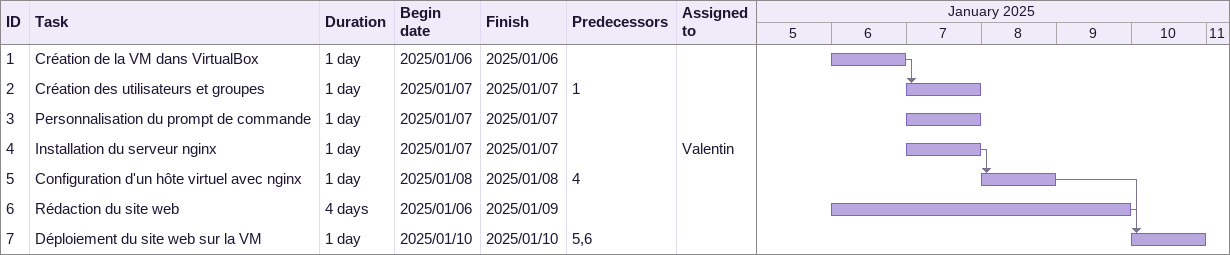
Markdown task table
| ID | Task | Duration | Start | Finish | Predecessors | Resources |
|---|---|---|---|---|---|---|
| 1 | Création de la VM dans VirtualBox | 1d | 2025-01-06 | 2025-01-06 |  |  |
| 2 | Création des utilisateurs et groupes | 1d | 2025-01-07 | 2025-01-07 | 1 |  |
| 3 | Personnalisation du prompt de commande | 1d | 2025-01-07 | 2025-01-07 |  |  |
| 4 | Installation du serveur nginx | 1d | 2025-01-07 | 2025-01-07 |  | Valentin |
| 5 | Configuration d'un hôte virtuel avec nginx | 1d | 2025-01-08 | 2025-01-08 | 4 |  |
| 6 | Rédaction du site web | 4d | 2025-01-06 | 2025-01-09 |  |  |
| 7 | Déploiement du site web sur la VM | 1d | 2025-01-10 | 2025-01-10 | 5, 6 |  |
